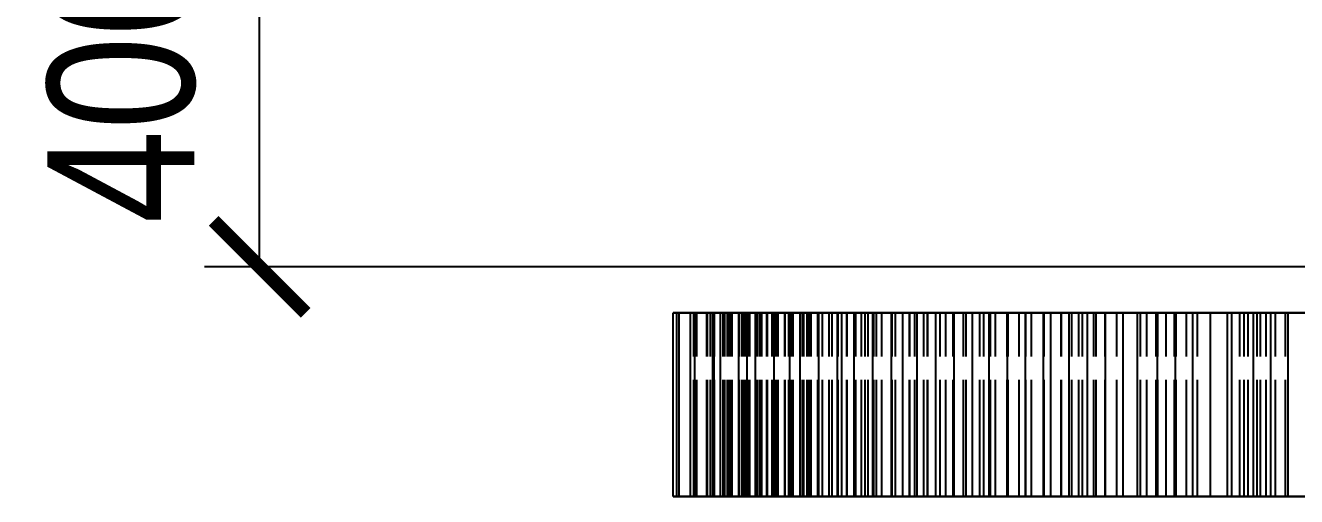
# Model space of a CAD drawing. Header units: millimetres. Extents: x -13 to 272, y -50 to 160.
# Drawn here: x -5.8 to 8.04, y 92.5 to 97.63 of the extents above; entities that cross this region are included whole.
import ezdxf

# ---------------------------------------------------------------- set-up
doc = ezdxf.new("R2010")
doc.units = ezdxf.units.MM
doc.linetypes.add('DASHED', pattern=[1.524, 1.27, -0.254])
for name, color, linetype in [('DIMS', 3, 'CONTINUOUS'), ('HIDDEN', 8, 'DASHED'), ('VISIBLE', 7, 'CONTINUOUS')]:
    doc.layers.add(name, color=color, linetype=linetype)
doc.styles.add('OpenSansCondensed-Light', font='OpenSansCondensed-Light.ttf')
doc.dimstyles.new('EZDXF', dxfattribs={"dimtxt": 0.25, "dimasz": 0.175, "dimexe": 0.375, "dimexo": 0.125, "dimgap": 0.1, "dimtad": 1, "dimlfac": 100, "dimzin": 12, "dimdsep": 46, "dimtxsty": 'OpenSansCondensed-Light', "dimblk": 'ARCHTICK', "dimcen": 2.5, "dimazin": 3, "dimtfac": 0.5, "dimtmove": 2, "dimatfit": 3})

# ---------------------------------------------------------------- blocks, each defined once
blk = doc.blocks.new('_ARCHTICK')
at = {"color": 0, "linetype": 'BYBLOCK', "const_width": 0.15}
blk.add_lwpolyline([(-0.5, -0.5), (0.5, 0.5)], dxfattribs=at)

msp = doc.modelspace()

# ---------------------------------------------------------------- linework, layer by layer
at = {"layer": 'HIDDEN'}
for points in [[(1.25064, 94.5), (1.43883, 94.5)], [(1.25064, 92.5), (1.25064, 94.5)], [(1.2925, 94.5), (1.31597, 94.5)], [(1.47519, 94.5), (1.2925, 94.5)], [(1.2925, 94.5), (1.47519, 94.5)], [(1.43883, 94.5), (1.2925, 94.5)], [(1.2925, 92.5), (1.2925, 94.5)], [(1.31597, 94.5), (1.50882, 94.5)], [(1.31597, 92.5), (1.31597, 94.5)], [(1.43883, 94.5), (1.62721, 94.5)], [(1.62721, 94.5), (1.43883, 94.5)], [(1.43883, 92.5), (1.43883, 94.5)], [(1.43883, 92.5), (1.43883, 94.5)], [(1.44135, 94.5), (1.4882, 94.5)], [(1.61773, 94.5), (1.44135, 94.5)], [(1.44135, 94.5), (1.61773, 94.5)], [(1.50882, 94.5), (1.44135, 94.5)], [(1.44135, 92.5), (1.44135, 94.5)], [(1.65839, 94.5), (1.47519, 94.5)], [(1.47519, 94.5), (1.65839, 94.5)], [(1.47519, 92.5), (1.47519, 94.5)], [(1.47519, 92.5), (1.47519, 94.5)], [(1.4882, 94.5), (1.68485, 94.5)], [(1.4882, 92.5), (1.4882, 94.5)], [(1.50882, 94.5), (1.70154, 94.5)], [(1.70154, 94.5), (1.50882, 94.5)], [(1.50882, 92.5), (1.50882, 94.5)], [(1.50882, 92.5), (1.50882, 94.5)], [(1.79493, 94.5), (1.61773, 94.5)], [(1.61773, 94.5), (1.79493, 94.5)], [(1.61773, 92.5), (1.61773, 94.5)], [(1.61773, 92.5), (1.61773, 94.5)], [(1.62721, 94.5), (1.81573, 94.5)], [(1.81573, 94.5), (1.62721, 94.5)], [(1.62721, 92.5), (1.62721, 94.5)], [(1.62721, 92.5), (1.62721, 94.5)], [(1.84207, 94.5), (1.65839, 94.5)], [(1.65839, 94.5), (1.84207, 94.5)], [(1.65839, 92.5), (1.65839, 94.5)], [(1.65839, 92.5), (1.65839, 94.5)], [(1.68485, 94.5), (1.88104, 94.5)], [(1.68485, 92.5), (1.68485, 94.5)], [(1.69655, 94.5), (1.76655, 94.5)], [(1.86581, 94.5), (1.69655, 94.5)], [(1.69655, 94.5), (1.86581, 94.5)], [(1.88104, 94.5), (1.69655, 94.5)], [(1.69655, 92.5), (1.69655, 94.5)], [(1.70154, 94.5), (1.89406, 94.5)], [(1.89406, 94.5), (1.70154, 94.5)], [(1.70154, 92.5), (1.70154, 94.5)], [(1.70154, 92.5), (1.70154, 94.5)], [(1.76655, 94.5), (1.96612, 94.5)], [(1.76655, 92.5), (1.76655, 94.5)], [(1.97295, 94.5), (1.79493, 94.5)], [(1.79493, 94.5), (1.97295, 94.5)], [(1.79493, 92.5), (1.79493, 94.5)], [(1.79493, 92.5), (1.79493, 94.5)], [(1.81573, 94.5), (2.00436, 94.5)], [(2.00436, 94.5), (1.81573, 94.5)], [(1.81573, 92.5), (1.81573, 94.5)], [(1.81573, 92.5), (1.81573, 94.5)], [(2.02621, 94.5), (1.84207, 94.5)], [(1.84207, 94.5), (2.02621, 94.5)], [(1.84207, 92.5), (1.84207, 94.5)], [(1.84207, 92.5), (1.84207, 94.5)], [(2.03623, 94.5), (1.86581, 94.5)], [(1.86581, 94.5), (2.03623, 94.5)], [(1.86581, 92.5), (1.86581, 94.5)], [(1.86581, 92.5), (1.86581, 94.5)], [(1.88104, 94.5), (2.07669, 94.5)], [(2.07669, 94.5), (1.88104, 94.5)], [(1.88104, 92.5), (1.88104, 94.5)], [(1.88104, 92.5), (1.88104, 94.5)], [(1.89406, 94.5), (2.08632, 94.5)], [(2.08632, 94.5), (1.89406, 94.5)], [(1.89406, 92.5), (1.89406, 94.5)], [(1.89406, 92.5), (1.89406, 94.5)], [(1.96612, 94.5), (2.16491, 94.5)], [(1.96612, 92.5), (1.96612, 94.5)], [(2.15178, 94.5), (1.97295, 94.5)], [(1.97295, 94.5), (2.15178, 94.5)], [(1.97295, 92.5), (1.97295, 94.5)], [(1.97295, 92.5), (1.97295, 94.5)], [(2.00436, 94.5), (2.19304, 94.5)], [(2.19304, 94.5), (2.00436, 94.5)], [(2.00436, 92.5), (2.00436, 94.5)], [(2.00436, 92.5), (2.00436, 94.5)], [(2.21078, 94.5), (2.02621, 94.5)], [(2.02621, 94.5), (2.21078, 94.5)], [(2.02621, 92.5), (2.02621, 94.5)], [(2.02621, 92.5), (2.02621, 94.5)], [(2.2078, 94.5), (2.03623, 94.5)], [(2.03623, 94.5), (2.2078, 94.5)], [(2.03623, 92.5), (2.03623, 94.5)], [(2.03623, 92.5), (2.03623, 94.5)], [(2.05693, 94.5), (2.14979, 94.5)], [(2.21834, 94.5), (2.05693, 94.5)], [(2.05693, 94.5), (2.21834, 94.5)], [(2.16491, 94.5), (2.05693, 94.5)], [(2.05693, 92.5), (2.05693, 94.5)], [(2.07669, 94.5), (2.27175, 94.5)], [(2.27175, 94.5), (2.07669, 94.5)], [(2.07669, 92.5), (2.07669, 94.5)], [(2.07669, 92.5), (2.07669, 94.5)], [(2.08632, 94.5), (2.27827, 94.5)], [(2.27827, 94.5), (2.08632, 94.5)], [(2.08632, 92.5), (2.08632, 94.5)], [(2.08632, 92.5), (2.08632, 94.5)], [(2.14979, 94.5), (2.35139, 94.5)], [(2.14979, 92.5), (2.14979, 94.5)], [(2.33141, 94.5), (2.15178, 94.5)], [(2.15178, 94.5), (2.33141, 94.5)], [(2.15178, 92.5), (2.15178, 94.5)], [(2.15178, 92.5), (2.15178, 94.5)], [(2.16491, 94.5), (2.36283, 94.5)], [(2.36283, 94.5), (2.16491, 94.5)], [(2.16491, 92.5), (2.16491, 94.5)], [(2.16491, 92.5), (2.16491, 94.5)], [(2.19304, 94.5), (2.38172, 94.5)], [(2.38172, 94.5), (2.19304, 94.5)], [(2.19304, 92.5), (2.19304, 94.5)], [(2.19304, 92.5), (2.19304, 94.5)], [(2.38052, 94.5), (2.2078, 94.5)], [(2.2078, 94.5), (2.38052, 94.5)], [(2.2078, 92.5), (2.2078, 94.5)], [(2.2078, 92.5), (2.2078, 94.5)], [(2.39575, 94.5), (2.21078, 94.5)], [(2.21078, 94.5), (2.39575, 94.5)], [(2.21078, 92.5), (2.21078, 94.5)], [(2.21078, 92.5), (2.21078, 94.5)], [(2.38121, 94.5), (2.21834, 94.5)], [(2.21834, 94.5), (2.38121, 94.5)], [(2.21834, 92.5), (2.21834, 94.5)], [(2.21834, 92.5), (2.21834, 94.5)], [(2.27175, 94.5), (2.46611, 94.5)], [(2.46611, 94.5), (2.27175, 94.5)], [(2.27175, 92.5), (2.27175, 94.5)], [(2.27175, 92.5), (2.27175, 94.5)], [(2.27827, 94.5), (2.46983, 94.5)], [(2.46983, 94.5), (2.27827, 94.5)], [(2.27827, 92.5), (2.27827, 94.5)], [(2.27827, 92.5), (2.27827, 94.5)], [(2.51185, 94.5), (2.33141, 94.5)], [(2.33141, 94.5), (2.51185, 94.5)], [(2.33141, 92.5), (2.33141, 94.5)], [(2.33141, 92.5), (2.33141, 94.5)], [(2.35139, 94.5), (2.55188, 94.5)], [(2.35139, 92.5), (2.35139, 94.5)], [(2.36283, 94.5), (2.5598, 94.5)], [(2.5598, 94.5), (2.36283, 94.5)], [(2.36283, 92.5), (2.36283, 94.5)], [(2.36283, 92.5), (2.36283, 94.5)], [(2.55441, 94.5), (2.38052, 94.5)], [(2.38052, 94.5), (2.55441, 94.5)], [(2.38052, 92.5), (2.38052, 94.5)], [(2.38052, 92.5), (2.38052, 94.5)], [(2.54556, 94.5), (2.38121, 94.5)], [(2.38121, 94.5), (2.54556, 94.5)], [(2.38121, 92.5), (2.38121, 94.5)], [(2.38121, 92.5), (2.38121, 94.5)], [(2.38172, 94.5), (2.39575, 94.5)], [(2.39575, 94.5), (2.38172, 94.5)], [(2.38172, 92.5), (2.38172, 94.5)], [(2.38172, 92.5), (2.38172, 94.5)], [(2.39575, 92.5), (2.39575, 94.5)], [(2.39575, 92.5), (2.39575, 94.5)], [(2.46611, 94.5), (2.65968, 94.5)], [(2.65968, 94.5), (2.46611, 94.5)], [(2.46611, 92.5), (2.46611, 94.5)], [(2.46611, 92.5), (2.46611, 94.5)], [(2.46983, 94.5), (2.51185, 94.5)], [(2.51185, 94.5), (2.46983, 94.5)], [(2.46983, 92.5), (2.46983, 94.5)], [(2.46983, 92.5), (2.46983, 94.5)], [(2.51185, 92.5), (2.51185, 94.5)], [(2.51185, 92.5), (2.51185, 94.5)], [(2.5209, 94.5), (2.63619, 94.5)], [(2.67373, 94.5), (2.5209, 94.5)], [(2.5209, 94.5), (2.67373, 94.5)], [(2.55188, 94.5), (2.5209, 94.5)], [(2.5209, 92.5), (2.5209, 94.5)], [(2.7114, 94.5), (2.54556, 94.5)], [(2.54556, 94.5), (2.7114, 94.5)], [(2.54556, 92.5), (2.54556, 94.5)], [(2.54556, 92.5), (2.54556, 94.5)], [(2.55188, 94.5), (2.75118, 94.5)], [(2.75118, 94.5), (2.55188, 94.5)], [(2.55188, 92.5), (2.55188, 94.5)], [(2.55188, 92.5), (2.55188, 94.5)], [(2.7295, 94.5), (2.55441, 94.5)], [(2.55441, 94.5), (2.7295, 94.5)], [(2.55441, 92.5), (2.55441, 94.5)], [(2.55441, 92.5), (2.55441, 94.5)], [(2.5598, 94.5), (2.75571, 94.5)], [(2.75571, 94.5), (2.5598, 94.5)], [(2.5598, 92.5), (2.5598, 94.5)], [(2.5598, 92.5), (2.5598, 94.5)], [(2.63619, 94.5), (2.83892, 94.5)], [(2.63619, 92.5), (2.63619, 94.5)], [(2.65968, 94.5), (2.7295, 94.5)], [(2.7295, 94.5), (2.65968, 94.5)], [(2.65968, 92.5), (2.65968, 94.5)], [(2.65968, 92.5), (2.65968, 94.5)], [(2.82833, 94.5), (2.67373, 94.5)], [(2.67373, 94.5), (2.82833, 94.5)], [(2.67373, 92.5), (2.67373, 94.5)], [(2.67373, 92.5), (2.67373, 94.5)], [(2.87877, 94.5), (2.7114, 94.5)], [(2.7114, 94.5), (2.87877, 94.5)], [(2.7114, 92.5), (2.7114, 94.5)], [(2.7114, 92.5), (2.7114, 94.5)], [(2.7295, 92.5), (2.7295, 94.5)], [(2.7295, 92.5), (2.7295, 94.5)], [(2.75118, 94.5), (2.94919, 94.5)], [(2.94919, 94.5), (2.75118, 94.5)], [(2.75118, 92.5), (2.75118, 94.5)], [(2.75118, 92.5), (2.75118, 94.5)], [(2.75571, 94.5), (2.95043, 94.5)], [(2.95043, 94.5), (2.75571, 94.5)], [(2.75571, 92.5), (2.75571, 94.5)], [(2.75571, 92.5), (2.75571, 94.5)], [(2.98472, 94.5), (2.82833, 94.5)], [(2.82833, 94.5), (2.98472, 94.5)], [(2.82833, 92.5), (2.82833, 94.5)], [(2.82833, 92.5), (2.82833, 94.5)], [(2.83892, 94.5), (3.04023, 94.5)], [(2.83892, 92.5), (2.83892, 94.5)], [(3.04774, 94.5), (2.87877, 94.5)], [(2.87877, 94.5), (3.04774, 94.5)], [(2.87877, 92.5), (2.87877, 94.5)], [(2.87877, 92.5), (2.87877, 94.5)], [(2.94919, 94.5), (3.14576, 94.5)], [(3.14576, 94.5), (2.94919, 94.5)], [(2.94919, 92.5), (2.94919, 94.5)], [(2.94919, 92.5), (2.94919, 94.5)], [(2.95043, 94.5), (3.04774, 94.5)], [(3.04774, 94.5), (2.95043, 94.5)], [(2.95043, 92.5), (2.95043, 94.5)], [(2.95043, 92.5), (2.95043, 94.5)], [(3.14294, 94.5), (2.98472, 94.5)], [(2.98472, 94.5), (3.14294, 94.5)], [(2.98472, 92.5), (2.98472, 94.5)], [(2.98472, 92.5), (2.98472, 94.5)], [(3.04023, 94.5), (3.24002, 94.5)], [(3.04023, 92.5), (3.04023, 94.5)], [(3.04774, 92.5), (3.04774, 94.5)], [(3.04774, 92.5), (3.04774, 94.5)], [(3.08639, 94.5), (3.2236, 94.5)], [(3.22995, 94.5), (3.08639, 94.5)], [(3.08639, 94.5), (3.22995, 94.5)], [(3.24002, 94.5), (3.08639, 94.5)], [(3.08639, 92.5), (3.08639, 94.5)], [(3.30305, 94.5), (3.14294, 94.5)], [(3.14294, 94.5), (3.30305, 94.5)], [(3.14294, 92.5), (3.14294, 94.5)], [(3.14294, 92.5), (3.14294, 94.5)], [(3.14576, 94.5), (3.34077, 94.5)], [(3.34077, 94.5), (3.14576, 94.5)], [(3.14576, 92.5), (3.14576, 94.5)], [(3.14576, 92.5), (3.14576, 94.5)], [(3.2236, 94.5), (3.42655, 94.5)], [(3.2236, 92.5), (3.2236, 94.5)], [(3.37558, 94.5), (3.22995, 94.5)], [(3.22995, 94.5), (3.37558, 94.5)], [(3.22995, 92.5), (3.22995, 94.5)], [(3.22995, 92.5), (3.22995, 94.5)], [(3.24002, 94.5), (3.43818, 94.5)], [(3.43818, 94.5), (3.24002, 94.5)], [(3.24002, 92.5), (3.24002, 94.5)], [(3.24002, 92.5), (3.24002, 94.5)], [(3.46513, 94.5), (3.30305, 94.5)], [(3.30305, 94.5), (3.46513, 94.5)], [(3.30305, 92.5), (3.30305, 94.5)], [(3.30305, 92.5), (3.30305, 94.5)], [(3.34077, 94.5), (3.46513, 94.5)], [(3.46513, 94.5), (3.34077, 94.5)], [(3.34077, 92.5), (3.34077, 94.5)], [(3.34077, 92.5), (3.34077, 94.5)], [(3.52332, 94.5), (3.37558, 94.5)], [(3.37558, 94.5), (3.52332, 94.5)], [(3.37558, 92.5), (3.37558, 94.5)], [(3.37558, 92.5), (3.37558, 94.5)], [(3.42655, 94.5), (3.62778, 94.5)], [(3.42655, 92.5), (3.42655, 94.5)], [(3.43818, 94.5), (3.63455, 94.5)], [(3.63455, 94.5), (3.43818, 94.5)], [(3.43818, 92.5), (3.43818, 94.5)], [(3.43818, 92.5), (3.43818, 94.5)], [(3.46513, 92.5), (3.46513, 94.5)], [(3.46513, 92.5), (3.46513, 94.5)], [(3.67322, 94.5), (3.52332, 94.5)], [(3.52332, 94.5), (3.67322, 94.5)], [(3.52332, 92.5), (3.52332, 94.5)], [(3.52332, 92.5), (3.52332, 94.5)], [(3.62778, 94.5), (3.82717, 94.5)], [(3.62778, 92.5), (3.62778, 94.5)], [(3.63455, 94.5), (3.82896, 94.5)], [(3.82896, 94.5), (3.63455, 94.5)], [(3.63455, 92.5), (3.63455, 94.5)], [(3.63455, 92.5), (3.63455, 94.5)], [(3.82535, 94.5), (3.67322, 94.5)], [(3.67322, 94.5), (3.82535, 94.5)], [(3.67322, 92.5), (3.67322, 94.5)], [(3.67322, 92.5), (3.67322, 94.5)], [(3.75086, 94.5), (3.90938, 94.5)], [(3.88452, 94.5), (3.75086, 94.5)], [(3.75086, 94.5), (3.88452, 94.5)], [(3.82717, 94.5), (3.75086, 94.5)], [(3.75086, 92.5), (3.75086, 94.5)], [(3.97983, 94.5), (3.82535, 94.5)], [(3.82535, 94.5), (3.97983, 94.5)], [(3.82535, 92.5), (3.82535, 94.5)], [(3.82535, 92.5), (3.82535, 94.5)], [(3.82717, 94.5), (4.02458, 94.5)], [(4.02458, 94.5), (3.82717, 94.5)], [(3.82717, 92.5), (3.82717, 94.5)], [(3.82717, 92.5), (3.82717, 94.5)], [(3.82896, 94.5), (3.97983, 94.5)], [(3.97983, 94.5), (3.82896, 94.5)], [(3.82896, 92.5), (3.82896, 94.5)], [(3.82896, 92.5), (3.82896, 94.5)], [(4.02053, 94.5), (3.88452, 94.5)], [(3.88452, 94.5), (4.02053, 94.5)], [(3.88452, 92.5), (3.88452, 94.5)], [(3.88452, 92.5), (3.88452, 94.5)], [(3.90938, 94.5), (4.11165, 94.5)], [(3.90938, 92.5), (3.90938, 94.5)], [(3.97983, 92.5), (3.97983, 94.5)], [(3.97983, 92.5), (3.97983, 94.5)], [(4.15896, 94.5), (4.02053, 94.5)], [(4.02053, 94.5), (4.15896, 94.5)], [(4.02053, 92.5), (4.02053, 94.5)], [(4.02053, 92.5), (4.02053, 94.5)], [(4.02458, 94.5), (4.21987, 94.5)], [(4.21987, 94.5), (4.02458, 94.5)], [(4.02458, 92.5), (4.02458, 94.5)], [(4.02458, 92.5), (4.02458, 94.5)], [(4.11165, 94.5), (4.31189, 94.5)], [(4.11165, 92.5), (4.11165, 94.5)], [(4.29986, 94.5), (4.15896, 94.5)], [(4.15896, 94.5), (4.29986, 94.5)], [(4.15896, 92.5), (4.15896, 94.5)], [(4.15896, 92.5), (4.15896, 94.5)], [(4.21987, 94.5), (4.41282, 94.5)], [(4.41282, 94.5), (4.21987, 94.5)], [(4.21987, 92.5), (4.21987, 94.5)], [(4.21987, 92.5), (4.21987, 94.5)], [(4.44333, 94.5), (4.29986, 94.5)], [(4.29986, 94.5), (4.44333, 94.5)], [(4.29986, 92.5), (4.29986, 94.5)], [(4.29986, 92.5), (4.29986, 94.5)], [(4.31189, 94.5), (4.50999, 94.5)], [(4.31189, 92.5), (4.31189, 94.5)], [(4.41282, 94.5), (4.58952, 94.5)], [(4.58952, 94.5), (4.41282, 94.5)], [(4.41282, 92.5), (4.41282, 94.5)], [(4.41282, 92.5), (4.41282, 94.5)], [(4.58952, 94.5), (4.44333, 94.5)], [(4.44333, 94.5), (4.58952, 94.5)], [(4.44333, 92.5), (4.44333, 94.5)], [(4.44333, 92.5), (4.44333, 94.5)], [(4.50999, 94.5), (4.70579, 94.5)], [(4.50999, 92.5), (4.50999, 94.5)], [(4.51136, 94.5), (4.69047, 94.5)], [(4.63451, 94.5), (4.51136, 94.5)], [(4.51136, 94.5), (4.63451, 94.5)], [(4.70579, 94.5), (4.51136, 94.5)], [(4.51136, 92.5), (4.51136, 94.5)], [(4.58952, 92.5), (4.58952, 94.5)], [(4.58952, 92.5), (4.58952, 94.5)], [(4.7603, 94.5), (4.63451, 94.5)], [(4.63451, 94.5), (4.7603, 94.5)], [(4.63451, 92.5), (4.63451, 94.5)], [(4.63451, 92.5), (4.63451, 94.5)], [(4.69047, 94.5), (4.89115, 94.5)], [(4.69047, 92.5), (4.69047, 94.5)], [(4.70579, 94.5), (4.89912, 94.5)], [(4.89912, 94.5), (4.70579, 94.5)], [(4.70579, 92.5), (4.70579, 94.5)], [(4.70579, 92.5), (4.70579, 94.5)], [(4.8888, 94.5), (4.7603, 94.5)], [(4.7603, 94.5), (4.8888, 94.5)], [(4.7603, 92.5), (4.7603, 94.5)], [(4.7603, 92.5), (4.7603, 94.5)], [(5.02007, 94.5), (4.8888, 94.5)], [(4.8888, 94.5), (5.02007, 94.5)], [(4.8888, 92.5), (4.8888, 94.5)], [(4.8888, 92.5), (4.8888, 94.5)], [(4.89115, 94.5), (5.08952, 94.5)], [(4.89115, 92.5), (4.89115, 94.5)], [(4.89912, 94.5), (5.08975, 94.5)], [(5.08975, 94.5), (4.89912, 94.5)], [(4.89912, 92.5), (4.89912, 94.5)], [(4.89912, 92.5), (4.89912, 94.5)], [(5.15425, 94.5), (5.02007, 94.5)], [(5.02007, 94.5), (5.15425, 94.5)], [(5.02007, 92.5), (5.02007, 94.5)], [(5.02007, 92.5), (5.02007, 94.5)], [(5.08952, 94.5), (5.28544, 94.5)], [(5.08952, 92.5), (5.08952, 94.5)], [(5.08975, 94.5), (5.29148, 94.5)], [(5.29148, 94.5), (5.08975, 94.5)], [(5.08975, 92.5), (5.08975, 94.5)], [(5.08975, 92.5), (5.08975, 94.5)], [(5.29148, 94.5), (5.15425, 94.5)], [(5.15425, 94.5), (5.29148, 94.5)], [(5.15425, 92.5), (5.15425, 94.5)], [(5.15425, 92.5), (5.15425, 94.5)], [(5.28544, 94.5), (5.47875, 94.5)], [(5.28544, 92.5), (5.28544, 94.5)], [(5.29148, 92.5), (5.29148, 94.5)], [(5.29148, 92.5), (5.29148, 94.5)], [(5.36448, 94.5), (5.56339, 94.5)], [(5.47658, 94.5), (5.36448, 94.5)], [(5.36448, 94.5), (5.47658, 94.5)], [(5.47875, 94.5), (5.36448, 94.5)], [(5.36448, 92.5), (5.36448, 94.5)], [(5.59158, 94.5), (5.47658, 94.5)], [(5.47658, 94.5), (5.59158, 94.5)], [(5.47658, 92.5), (5.47658, 94.5)], [(5.47658, 92.5), (5.47658, 94.5)], [(5.47875, 94.5), (5.66926, 94.5)], [(5.66926, 94.5), (5.47875, 94.5)], [(5.47875, 92.5), (5.47875, 94.5)], [(5.47875, 92.5), (5.47875, 94.5)], [(5.56339, 94.5), (5.76159, 94.5)], [(5.56339, 92.5), (5.56339, 94.5)], [(5.70957, 94.5), (5.59158, 94.5)], [(5.59158, 94.5), (5.70957, 94.5)], [(5.59158, 92.5), (5.59158, 94.5)], [(5.59158, 92.5), (5.59158, 94.5)], [(5.66926, 94.5), (5.85671, 94.5)], [(5.85671, 94.5), (5.66926, 94.5)], [(5.66926, 92.5), (5.66926, 94.5)], [(5.66926, 92.5), (5.66926, 94.5)], [(5.83063, 94.5), (5.70957, 94.5)], [(5.70957, 94.5), (5.83063, 94.5)], [(5.70957, 92.5), (5.70957, 94.5)], [(5.70957, 92.5), (5.70957, 94.5)], [(5.76159, 94.5), (5.95719, 94.5)], [(5.76159, 92.5), (5.76159, 94.5)], [(5.95491, 94.5), (5.83063, 94.5)], [(5.83063, 94.5), (5.95491, 94.5)], [(5.83063, 92.5), (5.83063, 94.5)], [(5.83063, 92.5), (5.83063, 94.5)], [(5.85671, 94.5), (6.08259, 94.5)], [(6.08259, 94.5), (5.85671, 94.5)], [(5.85671, 92.5), (5.85671, 94.5)], [(5.85671, 92.5), (5.85671, 94.5)], [(6.08259, 94.5), (5.95491, 94.5)], [(5.95491, 94.5), (6.08259, 94.5)], [(5.95491, 92.5), (5.95491, 94.5)], [(5.95491, 92.5), (5.95491, 94.5)], [(5.95719, 94.5), (6.15006, 94.5)], [(5.95719, 92.5), (5.95719, 94.5)], [(6.08259, 92.5), (6.08259, 94.5)], [(6.08259, 92.5), (6.08259, 94.5)], [(6.15006, 94.5), (6.34001, 94.5)], [(6.15006, 92.5), (6.15006, 94.5)], [(6.30641, 94.5), (6.52423, 94.5)], [(6.40696, 94.5), (6.30641, 94.5)], [(6.30641, 94.5), (6.40696, 94.5)], [(6.34001, 94.5), (6.30641, 94.5)], [(6.30641, 92.5), (6.30641, 94.5)], [(6.34001, 94.5), (6.52685, 94.5)], [(6.52685, 94.5), (6.34001, 94.5)], [(6.34001, 92.5), (6.34001, 94.5)], [(6.34001, 92.5), (6.34001, 94.5)], [(6.51067, 94.5), (6.40696, 94.5)], [(6.40696, 94.5), (6.51067, 94.5)], [(6.40696, 92.5), (6.40696, 94.5)], [(6.40696, 92.5), (6.40696, 94.5)], [(6.61762, 94.5), (6.51067, 94.5)], [(6.51067, 94.5), (6.61762, 94.5)], [(6.51067, 92.5), (6.51067, 94.5)], [(6.51067, 92.5), (6.51067, 94.5)], [(6.52423, 94.5), (6.71906, 94.5)], [(6.52423, 92.5), (6.52423, 94.5)], [(6.52685, 94.5), (6.7103, 94.5)], [(6.7103, 94.5), (6.52685, 94.5)], [(6.52685, 92.5), (6.52685, 94.5)], [(6.52685, 92.5), (6.52685, 94.5)], [(6.72793, 94.5), (6.61762, 94.5)], [(6.61762, 94.5), (6.72793, 94.5)], [(6.61762, 92.5), (6.61762, 94.5)], [(6.61762, 92.5), (6.61762, 94.5)], [(6.7103, 94.5), (6.9593, 94.5)], [(6.9593, 94.5), (6.7103, 94.5)], [(6.7103, 92.5), (6.7103, 94.5)], [(6.7103, 92.5), (6.7103, 94.5)], [(6.71906, 94.5), (6.91103, 94.5)], [(6.71906, 92.5), (6.71906, 94.5)], [(6.84175, 94.5), (6.72793, 94.5)], [(6.72793, 94.5), (6.84175, 94.5)], [(6.72793, 92.5), (6.72793, 94.5)], [(6.72793, 92.5), (6.72793, 94.5)], [(6.9593, 94.5), (6.84175, 94.5)], [(6.84175, 94.5), (6.9593, 94.5)], [(6.84175, 92.5), (6.84175, 94.5)], [(6.84175, 92.5), (6.84175, 94.5)], [(6.91103, 94.5), (7.09998, 94.5)], [(6.91103, 92.5), (6.91103, 94.5)], [(6.9593, 92.5), (6.9593, 94.5)], [(6.9593, 92.5), (6.9593, 94.5)], [(7.09998, 94.5), (7.28574, 94.5)], [(7.09998, 92.5), (7.09998, 94.5)], [(7.28574, 94.5), (7.46806, 94.5)], [(7.28574, 92.5), (7.28574, 94.5)], [(7.33295, 94.5), (7.56871, 94.5)], [(7.42149, 94.5), (7.33295, 94.5)], [(7.33295, 94.5), (7.42149, 94.5)], [(7.46806, 94.5), (7.33295, 94.5)], [(7.33295, 92.5), (7.33295, 94.5)], [(7.51344, 94.5), (7.42149, 94.5)], [(7.42149, 94.5), (7.51344, 94.5)], [(7.42149, 92.5), (7.42149, 94.5)], [(7.42149, 92.5), (7.42149, 94.5)], [(7.46806, 94.5), (7.64668, 94.5)], [(7.64668, 94.5), (7.46806, 94.5)], [(7.46806, 92.5), (7.46806, 94.5)], [(7.46806, 92.5), (7.46806, 94.5)], [(7.60888, 94.5), (7.51344, 94.5)], [(7.51344, 94.5), (7.60888, 94.5)], [(7.51344, 92.5), (7.51344, 94.5)], [(7.51344, 92.5), (7.51344, 94.5)], [(7.56871, 94.5), (7.7593, 94.5)], [(7.56871, 92.5), (7.56871, 94.5)], [(7.70795, 94.5), (7.60888, 94.5)], [(7.60888, 94.5), (7.70795, 94.5)], [(7.60888, 92.5), (7.60888, 94.5)], [(7.60888, 92.5), (7.60888, 94.5)], [(7.64668, 94.5), (7.9177, 94.5)], [(7.9177, 94.5), (7.64668, 94.5)], [(7.64668, 92.5), (7.64668, 94.5)], [(7.64668, 92.5), (7.64668, 94.5)], [(7.81081, 94.5), (7.70795, 94.5)], [(7.70795, 94.5), (7.81081, 94.5)], [(7.70795, 92.5), (7.70795, 94.5)], [(7.70795, 92.5), (7.70795, 94.5)], [(7.7593, 94.5), (7.94677, 94.5)], [(7.7593, 92.5), (7.7593, 94.5)], [(7.9177, 94.5), (7.81081, 94.5)], [(7.81081, 94.5), (7.9177, 94.5)], [(7.81081, 92.5), (7.81081, 94.5)], [(7.81081, 92.5), (7.81081, 94.5)], [(7.9177, 92.5), (7.9177, 94.5)], [(7.9177, 92.5), (7.9177, 94.5)], [(7.94677, 94.5), (8.13097, 94.5)], [(7.94677, 92.5), (7.94677, 94.5)], [(1.25064, 92.5), (1.43883, 92.5)], [(1.2925, 92.5), (1.31597, 92.5)], [(1.47519, 92.5), (1.2925, 92.5)], [(1.2925, 92.5), (1.47519, 92.5)], [(1.43883, 92.5), (1.2925, 92.5)], [(1.31597, 92.5), (1.50882, 92.5)], [(1.43883, 92.5), (1.62721, 92.5)], [(1.62721, 92.5), (1.43883, 92.5)], [(1.44135, 92.5), (1.4882, 92.5)], [(1.61773, 92.5), (1.44135, 92.5)], [(1.44135, 92.5), (1.61773, 92.5)], [(1.50882, 92.5), (1.44135, 92.5)], [(1.65839, 92.5), (1.47519, 92.5)], [(1.47519, 92.5), (1.65839, 92.5)], [(1.4882, 92.5), (1.68485, 92.5)], [(1.50882, 92.5), (1.70154, 92.5)], [(1.70154, 92.5), (1.50882, 92.5)], [(1.79493, 92.5), (1.61773, 92.5)], [(1.61773, 92.5), (1.79493, 92.5)], [(1.62721, 92.5), (1.81573, 92.5)], [(1.81573, 92.5), (1.62721, 92.5)], [(1.84207, 92.5), (1.65839, 92.5)], [(1.65839, 92.5), (1.84207, 92.5)], [(1.68485, 92.5), (1.88104, 92.5)], [(1.69655, 92.5), (1.76655, 92.5)], [(1.86581, 92.5), (1.69655, 92.5)], [(1.69655, 92.5), (1.86581, 92.5)], [(1.88104, 92.5), (1.69655, 92.5)], [(1.70154, 92.5), (1.89406, 92.5)], [(1.89406, 92.5), (1.70154, 92.5)], [(1.76655, 92.5), (1.96612, 92.5)], [(1.97295, 92.5), (1.79493, 92.5)], [(1.79493, 92.5), (1.97295, 92.5)], [(1.81573, 92.5), (2.00436, 92.5)], [(2.00436, 92.5), (1.81573, 92.5)], [(2.02621, 92.5), (1.84207, 92.5)], [(1.84207, 92.5), (2.02621, 92.5)], [(2.03623, 92.5), (1.86581, 92.5)], [(1.86581, 92.5), (2.03623, 92.5)], [(1.88104, 92.5), (2.07669, 92.5)], [(2.07669, 92.5), (1.88104, 92.5)], [(1.89406, 92.5), (2.08632, 92.5)], [(2.08632, 92.5), (1.89406, 92.5)], [(1.96612, 92.5), (2.16491, 92.5)], [(2.15178, 92.5), (1.97295, 92.5)], [(1.97295, 92.5), (2.15178, 92.5)], [(2.00436, 92.5), (2.19304, 92.5)], [(2.19304, 92.5), (2.00436, 92.5)], [(2.21078, 92.5), (2.02621, 92.5)], [(2.02621, 92.5), (2.21078, 92.5)], [(2.2078, 92.5), (2.03623, 92.5)], [(2.03623, 92.5), (2.2078, 92.5)], [(2.05693, 92.5), (2.14979, 92.5)], [(2.21834, 92.5), (2.05693, 92.5)], [(2.05693, 92.5), (2.21834, 92.5)], [(2.16491, 92.5), (2.05693, 92.5)], [(2.07669, 92.5), (2.27175, 92.5)], [(2.27175, 92.5), (2.07669, 92.5)], [(2.08632, 92.5), (2.27827, 92.5)], [(2.27827, 92.5), (2.08632, 92.5)], [(2.14979, 92.5), (2.35139, 92.5)], [(2.33141, 92.5), (2.15178, 92.5)], [(2.15178, 92.5), (2.33141, 92.5)], [(2.16491, 92.5), (2.36283, 92.5)], [(2.36283, 92.5), (2.16491, 92.5)], [(2.19304, 92.5), (2.38172, 92.5)], [(2.38172, 92.5), (2.19304, 92.5)], [(2.38052, 92.5), (2.2078, 92.5)], [(2.2078, 92.5), (2.38052, 92.5)], [(2.39575, 92.5), (2.21078, 92.5)], [(2.21078, 92.5), (2.39575, 92.5)], [(2.38121, 92.5), (2.21834, 92.5)], [(2.21834, 92.5), (2.38121, 92.5)], [(2.27175, 92.5), (2.46611, 92.5)], [(2.46611, 92.5), (2.27175, 92.5)], [(2.27827, 92.5), (2.46983, 92.5)], [(2.46983, 92.5), (2.27827, 92.5)], [(2.51185, 92.5), (2.33141, 92.5)], [(2.33141, 92.5), (2.51185, 92.5)], [(2.35139, 92.5), (2.55188, 92.5)], [(2.36283, 92.5), (2.5598, 92.5)], [(2.5598, 92.5), (2.36283, 92.5)], [(2.55441, 92.5), (2.38052, 92.5)], [(2.38052, 92.5), (2.55441, 92.5)], [(2.54556, 92.5), (2.38121, 92.5)], [(2.38121, 92.5), (2.54556, 92.5)], [(2.38172, 92.5), (2.39575, 92.5)], [(2.39575, 92.5), (2.38172, 92.5)], [(2.46611, 92.5), (2.65968, 92.5)], [(2.65968, 92.5), (2.46611, 92.5)], [(2.46983, 92.5), (2.51185, 92.5)], [(2.51185, 92.5), (2.46983, 92.5)], [(2.5209, 92.5), (2.63619, 92.5)], [(2.67373, 92.5), (2.5209, 92.5)], [(2.5209, 92.5), (2.67373, 92.5)], [(2.55188, 92.5), (2.5209, 92.5)], [(2.7114, 92.5), (2.54556, 92.5)], [(2.54556, 92.5), (2.7114, 92.5)], [(2.55188, 92.5), (2.75118, 92.5)], [(2.75118, 92.5), (2.55188, 92.5)], [(2.7295, 92.5), (2.55441, 92.5)], [(2.55441, 92.5), (2.7295, 92.5)], [(2.5598, 92.5), (2.75571, 92.5)], [(2.75571, 92.5), (2.5598, 92.5)], [(2.63619, 92.5), (2.83892, 92.5)], [(2.65968, 92.5), (2.7295, 92.5)], [(2.7295, 92.5), (2.65968, 92.5)], [(2.82833, 92.5), (2.67373, 92.5)], [(2.67373, 92.5), (2.82833, 92.5)], [(2.87877, 92.5), (2.7114, 92.5)], [(2.7114, 92.5), (2.87877, 92.5)], [(2.75118, 92.5), (2.94919, 92.5)], [(2.94919, 92.5), (2.75118, 92.5)], [(2.75571, 92.5), (2.95043, 92.5)], [(2.95043, 92.5), (2.75571, 92.5)], [(2.98472, 92.5), (2.82833, 92.5)], [(2.82833, 92.5), (2.98472, 92.5)], [(2.83892, 92.5), (3.04023, 92.5)], [(3.04774, 92.5), (2.87877, 92.5)], [(2.87877, 92.5), (3.04774, 92.5)], [(2.94919, 92.5), (3.14576, 92.5)], [(3.14576, 92.5), (2.94919, 92.5)], [(2.95043, 92.5), (3.04774, 92.5)], [(3.04774, 92.5), (2.95043, 92.5)], [(3.14294, 92.5), (2.98472, 92.5)], [(2.98472, 92.5), (3.14294, 92.5)], [(3.04023, 92.5), (3.24002, 92.5)], [(3.08639, 92.5), (3.2236, 92.5)], [(3.22995, 92.5), (3.08639, 92.5)], [(3.08639, 92.5), (3.22995, 92.5)], [(3.24002, 92.5), (3.08639, 92.5)], [(3.30305, 92.5), (3.14294, 92.5)], [(3.14294, 92.5), (3.30305, 92.5)], [(3.14576, 92.5), (3.34077, 92.5)], [(3.34077, 92.5), (3.14576, 92.5)], [(3.2236, 92.5), (3.42655, 92.5)], [(3.37558, 92.5), (3.22995, 92.5)], [(3.22995, 92.5), (3.37558, 92.5)], [(3.24002, 92.5), (3.43818, 92.5)], [(3.43818, 92.5), (3.24002, 92.5)], [(3.46513, 92.5), (3.30305, 92.5)], [(3.30305, 92.5), (3.46513, 92.5)], [(3.34077, 92.5), (3.46513, 92.5)], [(3.46513, 92.5), (3.34077, 92.5)], [(3.52332, 92.5), (3.37558, 92.5)], [(3.37558, 92.5), (3.52332, 92.5)], [(3.42655, 92.5), (3.62778, 92.5)], [(3.43818, 92.5), (3.63455, 92.5)], [(3.63455, 92.5), (3.43818, 92.5)], [(3.67322, 92.5), (3.52332, 92.5)], [(3.52332, 92.5), (3.67322, 92.5)], [(3.62778, 92.5), (3.82717, 92.5)], [(3.63455, 92.5), (3.82896, 92.5)], [(3.82896, 92.5), (3.63455, 92.5)], [(3.82535, 92.5), (3.67322, 92.5)], [(3.67322, 92.5), (3.82535, 92.5)], [(3.75086, 92.5), (3.90938, 92.5)], [(3.88452, 92.5), (3.75086, 92.5)], [(3.75086, 92.5), (3.88452, 92.5)], [(3.82717, 92.5), (3.75086, 92.5)], [(3.97983, 92.5), (3.82535, 92.5)], [(3.82535, 92.5), (3.97983, 92.5)], [(3.82717, 92.5), (4.02458, 92.5)], [(4.02458, 92.5), (3.82717, 92.5)], [(3.82896, 92.5), (3.97983, 92.5)], [(3.97983, 92.5), (3.82896, 92.5)], [(4.02053, 92.5), (3.88452, 92.5)], [(3.88452, 92.5), (4.02053, 92.5)], [(3.90938, 92.5), (4.11165, 92.5)], [(4.15896, 92.5), (4.02053, 92.5)], [(4.02053, 92.5), (4.15896, 92.5)], [(4.02458, 92.5), (4.21987, 92.5)], [(4.21987, 92.5), (4.02458, 92.5)], [(4.11165, 92.5), (4.31189, 92.5)], [(4.29986, 92.5), (4.15896, 92.5)], [(4.15896, 92.5), (4.29986, 92.5)], [(4.21987, 92.5), (4.41282, 92.5)], [(4.41282, 92.5), (4.21987, 92.5)], [(4.44333, 92.5), (4.29986, 92.5)], [(4.29986, 92.5), (4.44333, 92.5)], [(4.31189, 92.5), (4.50999, 92.5)], [(4.41282, 92.5), (4.58952, 92.5)], [(4.58952, 92.5), (4.41282, 92.5)], [(4.58952, 92.5), (4.44333, 92.5)], [(4.44333, 92.5), (4.58952, 92.5)], [(4.50999, 92.5), (4.70579, 92.5)], [(4.51136, 92.5), (4.69047, 92.5)], [(4.63451, 92.5), (4.51136, 92.5)], [(4.51136, 92.5), (4.63451, 92.5)], [(4.70579, 92.5), (4.51136, 92.5)], [(4.7603, 92.5), (4.63451, 92.5)], [(4.63451, 92.5), (4.7603, 92.5)], [(4.69047, 92.5), (4.89115, 92.5)], [(4.70579, 92.5), (4.89912, 92.5)], [(4.89912, 92.5), (4.70579, 92.5)], [(4.8888, 92.5), (4.7603, 92.5)], [(4.7603, 92.5), (4.8888, 92.5)], [(5.02007, 92.5), (4.8888, 92.5)], [(4.8888, 92.5), (5.02007, 92.5)], [(4.89115, 92.5), (5.08952, 92.5)], [(4.89912, 92.5), (5.08975, 92.5)], [(5.08975, 92.5), (4.89912, 92.5)], [(5.15425, 92.5), (5.02007, 92.5)], [(5.02007, 92.5), (5.15425, 92.5)], [(5.08952, 92.5), (5.28544, 92.5)], [(5.08975, 92.5), (5.29148, 92.5)], [(5.29148, 92.5), (5.08975, 92.5)], [(5.29148, 92.5), (5.15425, 92.5)], [(5.15425, 92.5), (5.29148, 92.5)], [(5.28544, 92.5), (5.47875, 92.5)], [(5.36448, 92.5), (5.56339, 92.5)], [(5.47658, 92.5), (5.36448, 92.5)], [(5.36448, 92.5), (5.47658, 92.5)], [(5.47875, 92.5), (5.36448, 92.5)], [(5.59158, 92.5), (5.47658, 92.5)], [(5.47658, 92.5), (5.59158, 92.5)], [(5.47875, 92.5), (5.66926, 92.5)], [(5.66926, 92.5), (5.47875, 92.5)], [(5.56339, 92.5), (5.76159, 92.5)], [(5.70957, 92.5), (5.59158, 92.5)], [(5.59158, 92.5), (5.70957, 92.5)], [(5.66926, 92.5), (5.85671, 92.5)], [(5.85671, 92.5), (5.66926, 92.5)], [(5.83063, 92.5), (5.70957, 92.5)], [(5.70957, 92.5), (5.83063, 92.5)], [(5.76159, 92.5), (5.95719, 92.5)], [(5.95491, 92.5), (5.83063, 92.5)], [(5.83063, 92.5), (5.95491, 92.5)], [(5.85671, 92.5), (6.08259, 92.5)], [(6.08259, 92.5), (5.85671, 92.5)], [(6.08259, 92.5), (5.95491, 92.5)], [(5.95491, 92.5), (6.08259, 92.5)], [(5.95719, 92.5), (6.15006, 92.5)], [(6.15006, 92.5), (6.34001, 92.5)], [(6.30641, 92.5), (6.52423, 92.5)], [(6.40696, 92.5), (6.30641, 92.5)], [(6.30641, 92.5), (6.40696, 92.5)], [(6.34001, 92.5), (6.30641, 92.5)], [(6.34001, 92.5), (6.52685, 92.5)], [(6.52685, 92.5), (6.34001, 92.5)], [(6.51067, 92.5), (6.40696, 92.5)], [(6.40696, 92.5), (6.51067, 92.5)], [(6.61762, 92.5), (6.51067, 92.5)], [(6.51067, 92.5), (6.61762, 92.5)], [(6.52423, 92.5), (6.71906, 92.5)], [(6.52685, 92.5), (6.7103, 92.5)], [(6.7103, 92.5), (6.52685, 92.5)], [(6.72793, 92.5), (6.61762, 92.5)], [(6.61762, 92.5), (6.72793, 92.5)], [(6.7103, 92.5), (6.9593, 92.5)], [(6.9593, 92.5), (6.7103, 92.5)], [(6.71906, 92.5), (6.91103, 92.5)], [(6.84175, 92.5), (6.72793, 92.5)], [(6.72793, 92.5), (6.84175, 92.5)], [(6.9593, 92.5), (6.84175, 92.5)], [(6.84175, 92.5), (6.9593, 92.5)], [(6.91103, 92.5), (7.09998, 92.5)], [(7.09998, 92.5), (7.28574, 92.5)], [(7.28574, 92.5), (7.46806, 92.5)], [(7.33295, 92.5), (7.56871, 92.5)], [(7.42149, 92.5), (7.33295, 92.5)], [(7.33295, 92.5), (7.42149, 92.5)], [(7.46806, 92.5), (7.33295, 92.5)], [(7.51344, 92.5), (7.42149, 92.5)], [(7.42149, 92.5), (7.51344, 92.5)], [(7.46806, 92.5), (7.64668, 92.5)], [(7.64668, 92.5), (7.46806, 92.5)], [(7.60888, 92.5), (7.51344, 92.5)], [(7.51344, 92.5), (7.60888, 92.5)], [(7.56871, 92.5), (7.7593, 92.5)], [(7.70795, 92.5), (7.60888, 92.5)], [(7.60888, 92.5), (7.70795, 92.5)], [(7.64668, 92.5), (7.9177, 92.5)], [(7.9177, 92.5), (7.64668, 92.5)], [(7.81081, 92.5), (7.70795, 92.5)], [(7.70795, 92.5), (7.81081, 92.5)], [(7.7593, 92.5), (7.94677, 92.5)], [(7.9177, 92.5), (7.81081, 92.5)], [(7.81081, 92.5), (7.9177, 92.5)], [(7.94677, 92.5), (8.13097, 92.5)]]:
    msp.add_lwpolyline(points, dxfattribs=at)
at = {"layer": 'VISIBLE'}
for points in [[(1.2925, 94.5), (1.25064, 94.5)], [(1.25064, 92.5), (1.25064, 94.5)], [(1.31597, 94.5), (1.2925, 94.5)], [(1.2925, 92.5), (1.2925, 94.5)], [(1.44135, 94.5), (1.31597, 94.5)], [(1.31597, 92.5), (1.31597, 94.5)], [(1.4882, 94.5), (1.44135, 94.5)], [(1.44135, 92.5), (1.44135, 94.5)], [(1.68485, 94.5), (1.4882, 94.5)], [(1.4882, 92.5), (1.4882, 94.5)], [(1.69655, 94.5), (1.68485, 94.5)], [(1.68485, 92.5), (1.68485, 94.5)], [(1.76655, 94.5), (1.69655, 94.5)], [(1.69655, 92.5), (1.69655, 94.5)], [(1.96612, 94.5), (1.76655, 94.5)], [(1.76655, 92.5), (1.76655, 94.5)], [(2.05693, 94.5), (1.96612, 94.5)], [(1.96612, 92.5), (1.96612, 94.5)], [(2.14979, 94.5), (2.05693, 94.5)], [(2.05693, 92.5), (2.05693, 94.5)], [(2.35139, 94.5), (2.14979, 94.5)], [(2.14979, 92.5), (2.14979, 94.5)], [(2.5209, 94.5), (2.35139, 94.5)], [(2.35139, 92.5), (2.35139, 94.5)], [(2.63619, 94.5), (2.5209, 94.5)], [(2.5209, 92.5), (2.5209, 94.5)], [(2.83892, 94.5), (2.63619, 94.5)], [(2.63619, 92.5), (2.63619, 94.5)], [(3.04023, 94.5), (2.83892, 94.5)], [(2.83892, 92.5), (2.83892, 94.5)], [(3.08639, 94.5), (3.04023, 94.5)], [(3.04023, 92.5), (3.04023, 94.5)], [(3.2236, 94.5), (3.08639, 94.5)], [(3.08639, 92.5), (3.08639, 94.5)], [(3.42655, 94.5), (3.2236, 94.5)], [(3.2236, 92.5), (3.2236, 94.5)], [(3.62778, 94.5), (3.42655, 94.5)], [(3.42655, 92.5), (3.42655, 94.5)], [(3.75086, 94.5), (3.62778, 94.5)], [(3.62778, 92.5), (3.62778, 94.5)], [(3.90938, 94.5), (3.75086, 94.5)], [(3.75086, 92.5), (3.75086, 94.5)], [(4.11165, 94.5), (3.90938, 94.5)], [(3.90938, 92.5), (3.90938, 94.5)], [(4.31189, 94.5), (4.11165, 94.5)], [(4.11165, 92.5), (4.11165, 94.5)], [(4.50999, 94.5), (4.31189, 94.5)], [(4.31189, 92.5), (4.31189, 94.5)], [(4.51136, 94.5), (4.50999, 94.5)], [(4.50999, 92.5), (4.50999, 94.5)], [(4.69047, 94.5), (4.51136, 94.5)], [(4.51136, 92.5), (4.51136, 94.5)], [(4.89115, 94.5), (4.69047, 94.5)], [(4.69047, 92.5), (4.69047, 94.5)], [(5.08952, 94.5), (4.89115, 94.5)], [(4.89115, 92.5), (4.89115, 94.5)], [(5.28544, 94.5), (5.08952, 94.5)], [(5.08952, 92.5), (5.08952, 94.5)], [(5.36448, 94.5), (5.28544, 94.5)], [(5.28544, 92.5), (5.28544, 94.5)], [(5.56339, 94.5), (5.36448, 94.5)], [(5.36448, 92.5), (5.36448, 94.5)], [(5.76159, 94.5), (5.56339, 94.5)], [(5.56339, 92.5), (5.56339, 94.5)], [(5.95719, 94.5), (5.76159, 94.5)], [(5.76159, 92.5), (5.76159, 94.5)], [(6.15006, 94.5), (5.95719, 94.5)], [(5.95719, 92.5), (5.95719, 94.5)], [(6.30641, 94.5), (6.15006, 94.5)], [(6.15006, 92.5), (6.15006, 94.5)], [(6.52423, 94.5), (6.30641, 94.5)], [(6.30641, 92.5), (6.30641, 94.5)], [(6.71906, 94.5), (6.52423, 94.5)], [(6.52423, 92.5), (6.52423, 94.5)], [(6.91103, 94.5), (6.71906, 94.5)], [(6.71906, 92.5), (6.71906, 94.5)], [(7.09998, 94.5), (6.91103, 94.5)], [(6.91103, 92.5), (6.91103, 94.5)], [(7.28574, 94.5), (7.09998, 94.5)], [(7.09998, 92.5), (7.09998, 94.5)], [(7.33295, 94.5), (7.28574, 94.5)], [(7.28574, 92.5), (7.28574, 94.5)], [(7.56871, 94.5), (7.33295, 94.5)], [(7.33295, 92.5), (7.33295, 94.5)], [(7.7593, 94.5), (7.56871, 94.5)], [(7.56871, 92.5), (7.56871, 94.5)], [(7.94677, 94.5), (7.7593, 94.5)], [(7.7593, 92.5), (7.7593, 94.5)], [(8.13097, 94.5), (7.94677, 94.5)], [(7.94677, 92.5), (7.94677, 94.5)], [(1.2925, 92.5), (1.25064, 92.5)], [(1.31597, 92.5), (1.2925, 92.5)], [(1.44135, 92.5), (1.31597, 92.5)], [(1.4882, 92.5), (1.44135, 92.5)], [(1.68485, 92.5), (1.4882, 92.5)], [(1.69655, 92.5), (1.68485, 92.5)], [(1.76655, 92.5), (1.69655, 92.5)], [(1.96612, 92.5), (1.76655, 92.5)], [(2.05693, 92.5), (1.96612, 92.5)], [(2.14979, 92.5), (2.05693, 92.5)], [(2.35139, 92.5), (2.14979, 92.5)], [(2.5209, 92.5), (2.35139, 92.5)], [(2.63619, 92.5), (2.5209, 92.5)], [(2.83892, 92.5), (2.63619, 92.5)], [(3.04023, 92.5), (2.83892, 92.5)], [(3.08639, 92.5), (3.04023, 92.5)], [(3.2236, 92.5), (3.08639, 92.5)], [(3.42655, 92.5), (3.2236, 92.5)], [(3.62778, 92.5), (3.42655, 92.5)], [(3.75086, 92.5), (3.62778, 92.5)], [(3.90938, 92.5), (3.75086, 92.5)], [(4.11165, 92.5), (3.90938, 92.5)], [(4.31189, 92.5), (4.11165, 92.5)], [(4.50999, 92.5), (4.31189, 92.5)], [(4.51136, 92.5), (4.50999, 92.5)], [(4.69047, 92.5), (4.51136, 92.5)], [(4.89115, 92.5), (4.69047, 92.5)], [(5.08952, 92.5), (4.89115, 92.5)], [(5.28544, 92.5), (5.08952, 92.5)], [(5.36448, 92.5), (5.28544, 92.5)], [(5.56339, 92.5), (5.36448, 92.5)], [(5.76159, 92.5), (5.56339, 92.5)], [(5.95719, 92.5), (5.76159, 92.5)], [(6.15006, 92.5), (5.95719, 92.5)], [(6.30641, 92.5), (6.15006, 92.5)], [(6.52423, 92.5), (6.30641, 92.5)], [(6.71906, 92.5), (6.52423, 92.5)], [(6.91103, 92.5), (6.71906, 92.5)], [(7.09998, 92.5), (6.91103, 92.5)], [(7.28574, 92.5), (7.09998, 92.5)], [(7.33295, 92.5), (7.28574, 92.5)], [(7.56871, 92.5), (7.33295, 92.5)], [(7.7593, 92.5), (7.56871, 92.5)], [(7.94677, 92.5), (7.7593, 92.5)], [(8.13097, 92.5), (7.94677, 92.5)]]:
    msp.add_lwpolyline(points, dxfattribs=at)

# ---------------------------------------------------------------- dimensions: what is measured, and where the dimension line sits
at = {"layer": 'DIMS'}
msp.add_linear_dim(base=(-3.25, 95), p1=(16.5, 95), p2=(16.5, 99), angle=90, dimstyle='EZDXF', override={"dimtxt": 1.6, "dimasz": 1, "dimexe": 0.6, "dimexo": 0.5, "dimdec": 2}, dxfattribs=at).render()

doc.saveas('drawing.dxf')
